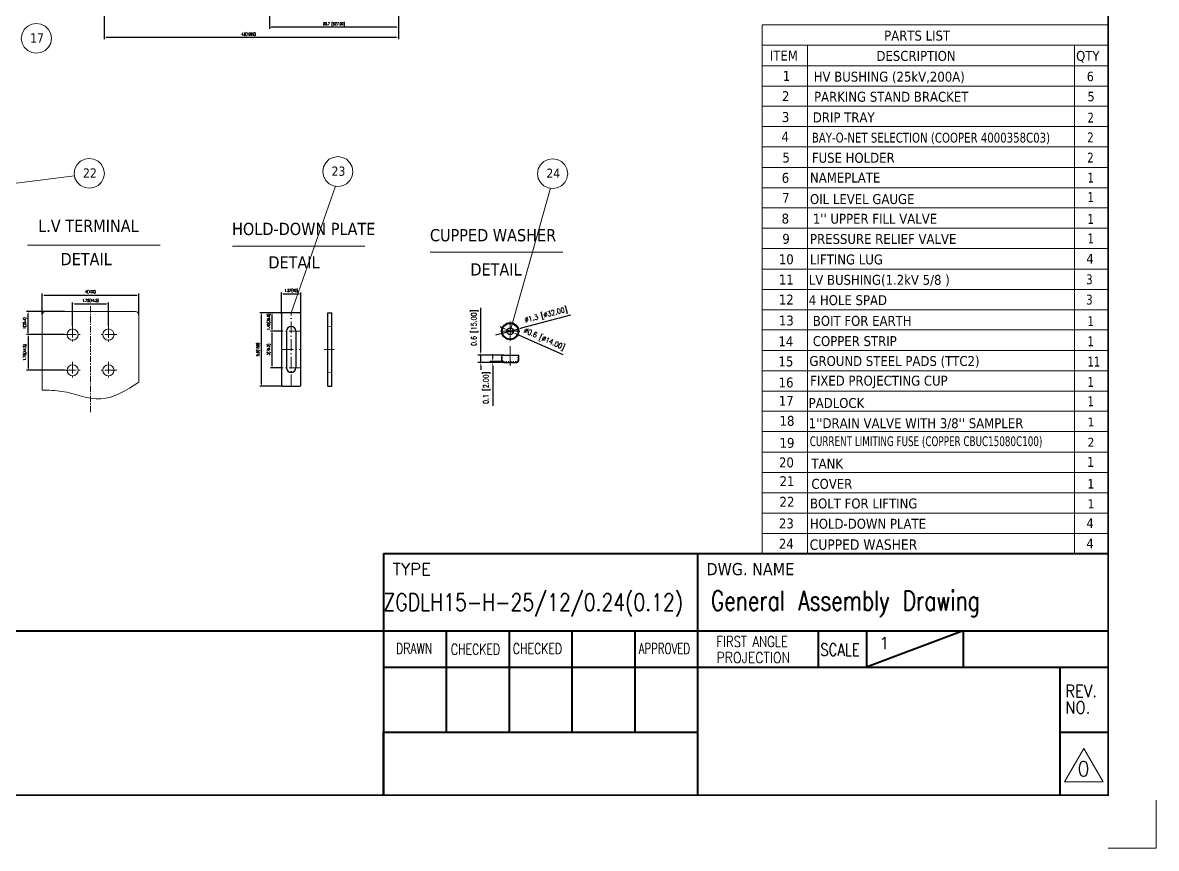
# Model space of a CAD drawing. Header units: millimetres. Extents: x 13152 to 36426, y -6229 to 3790.
# Drawn here: x 31795 to 36426, y -2071 to 1302 of the extents above; entities that cross this region are included whole.
import ezdxf

# ---------------------------------------------------------------- set-up
doc = ezdxf.new("R2010")
doc.units = ezdxf.units.MM
doc.header["$LTSCALE"] = 4
for name, pattern in [('ACAD_ISO03W100', [1.18, 0.47, -0.71]), ('ACAD_ISO10W100', [18, 12, -3, 0, -3]), ('CENTERX2', [101.6, 63.5, -12.7, 12.7, -12.7]), ('点画线', [18, 12, -2, 2, -2])]:
    doc.linetypes.add(name, pattern=pattern)
doc.layers.add('1', color=12, linetype='Continuous')
doc.layers.add('2', color=3, linetype='Continuous')
doc.layers.add('paper', color=254, linetype='Continuous', plot=False)
doc.layers.add('中心线层', color=1, linetype='点画线', lineweight=18, true_color=0xff0000)
doc.layers.add('标注、文本', color=3, linetype='Continuous', lineweight=25)
doc.layers.add('铁心', color=3, linetype='Continuous', lineweight=0)
doc.styles.add('ROMANS', font='romans.shx', dxfattribs={"bigfont": 'whgtxt.shx'})
doc.styles.get("Standard").update_dxf_attribs({"font": 'txt', "bigfont": 'gbcbig.shx'})
doc.styles.add('Tahoma$001', font='tahoma.ttf', dxfattribs={"height": 2.159784})
doc.styles.add('Tahoma_txtstyle_28.93_0_0', font='tahoma.ttf')
doc.styles.add('Tahoma_txtstyle_30.40_0_0', font='tahoma.ttf')
doc.styles.add('TH_GBDIM', font='romans.shx', dxfattribs={"width": 0.8, "bigfont": 'gbcbig.shx'})
doc.dimstyles.new('TH_GBDIM1', dxfattribs={"dimscale": 3, "dimtxt": 3.5, "dimasz": 2.5, "dimexe": 2, "dimexo": 0, "dimgap": 1.5, "dimtad": 1, "dimdec": 1, "dimlfac": 0.03937, "dimzin": 0, "dimdsep": 46, "dimtxsty": 'TH_GBDIM', "dimcen": 2.5, "dimclrd": 3, "dimclre": 256, "dimclrt": 2, "dimadec": 0, "dimazin": 0, "dimtfac": 0.714286, "dimtdec": 1, "dimtmove": 0, "dimatfit": 3, "dimfxl": 0, "dimtzin": 0, "dimlwd": -1, "dimlwe": -1, "dimarcsym": 0})

# ---------------------------------------------------------------- blocks, each defined once
blk = doc.blocks.new('*D214')
at = {"layer": 'Defpoints', "color": 0, "transparency": 16777216}
for p in [(33329.7, 1482), (32802.7, 1347), (32802.7, 1282.7)]:
    blk.add_point(p, dxfattribs=at)
at = {"layer": '标注、文本', "transparency": 16777216}
for p, q in [((33329.7, 1482), (33329.7, 1276.7)), ((32802.7, 1347), (32802.7, 1276.7))]:
    blk.add_line(p, q, dxfattribs=at)
at = {"layer": '标注、文本', "color": 3, "transparency": 16777216}
blk.add_line((33322.2, 1282.7), (32810.2, 1282.7), dxfattribs=at)
for points in [[(32810.2, 1283.9), (32810.2, 1281.4), (32802.7, 1282.7)], [(33322.2, 1283.9), (33322.2, 1281.4), (33329.7, 1282.7)]]:
    blk.add_solid(points, dxfattribs=at)
at = {"layer": '标注、文本', "color": 2, "transparency": 16777216, "insert": (33066.2, 1295.2), "char_height": 10.5, "attachment_point": 5, "style": 'TH_GBDIM'}
blk.add_mtext('20.7 [527.00]', dxfattribs=at)
blk = doc.blocks.new('*D215')
at = {"layer": 'Defpoints', "color": 0, "transparency": 16777216}
for p in [(33329.7, 1482), (32127.9, 1347.4), (32127.9, 1240.8)]:
    blk.add_point(p, dxfattribs=at)
at = {"layer": '标注、文本', "transparency": 16777216}
for p, q in [((33329.7, 1482), (33329.7, 1234.8)), ((32127.9, 1347.4), (32127.9, 1234.8))]:
    blk.add_line(p, q, dxfattribs=at)
at = {"layer": '标注、文本', "color": 3, "transparency": 16777216}
blk.add_line((33322.2, 1240.8), (32135.4, 1240.8), dxfattribs=at)
for points in [[(32135.4, 1242), (32135.4, 1239.5), (32127.9, 1240.8)], [(33322.2, 1242), (33322.2, 1239.5), (33329.7, 1240.8)]]:
    blk.add_solid(points, dxfattribs=at)
at = {"layer": '标注、文本', "color": 2, "transparency": 16777216, "insert": (32717.7, 1253.3), "char_height": 10.5, "width": 13.6, "attachment_point": 5, "style": 'TH_GBDIM'}
blk.add_mtext('43(1092)', dxfattribs=at)
blk = doc.blocks.new('*D222')
at = {"layer": 'Defpoints', "color": 0, "transparency": 16777216}
for p in [(32268.6, 188.7), (31874.6, 108), (32268.6, 108)]:
    blk.add_point(p, dxfattribs=at)
at = {"layer": '标注、文本', "transparency": 16777216}
for p, q in [((31874.6, 108), (31874.6, 194.7)), ((32268.6, 108), (32268.6, 194.7))]:
    blk.add_line(p, q, dxfattribs=at)
at = {"layer": '标注、文本', "color": 3, "transparency": 16777216}
blk.add_line((31882.1, 188.7), (32261.1, 188.7), dxfattribs=at)
for points in [[(31882.1, 190), (31882.1, 187.5), (31874.6, 188.7)], [(32261.1, 190), (32261.1, 187.5), (32268.6, 188.7)]]:
    blk.add_solid(points, dxfattribs=at)
at = {"layer": '标注、文本', "color": 2, "transparency": 16777216, "insert": (32071.6, 201.2), "char_height": 10.5, "attachment_point": 5, "style": 'TH_GBDIM'}
blk.add_mtext('4(102)', dxfattribs=at)
blk = doc.blocks.new('*D223')
at = {"layer": 'Defpoints', "color": 0, "transparency": 16777216}
for p in [(31816.7, 121.2), (31964.8, 121.2), (31964.8, 27.6)]:
    blk.add_point(p, dxfattribs=at)
at = {"layer": '标注、文本', "transparency": 16777216}
for p, q in [((31964.8, 121.2), (31810.7, 121.2)), ((31964.8, 27.6), (31810.7, 27.6))]:
    blk.add_line(p, q, dxfattribs=at)
at = {"layer": '标注、文本', "color": 3, "transparency": 16777216}
blk.add_line((31816.7, 35.1), (31816.7, 113.7), dxfattribs=at)
for points in [[(31815.4, 113.7), (31817.9, 113.7), (31816.7, 121.2)], [(31815.4, 35.1), (31817.9, 35.1), (31816.7, 27.6)]]:
    blk.add_solid(points, dxfattribs=at)
at = {"layer": '标注、文本', "color": 2, "transparency": 16777216, "insert": (31804.2, 74.4), "char_height": 10.5, "attachment_point": 5, "rotation": 90, "style": 'TH_GBDIM'}
blk.add_mtext('1(25.4)', dxfattribs=at)
blk = doc.blocks.new('*D224')
at = {"layer": 'Defpoints', "color": 0, "transparency": 16777216}
for p in [(31964.8, 27.6), (31816.7, -118.5), (31964.8, -118.5)]:
    blk.add_point(p, dxfattribs=at)
at = {"layer": '标注、文本', "transparency": 16777216}
for p, q in [((31964.8, 27.6), (31810.7, 27.6)), ((31964.8, -118.5), (31810.7, -118.5))]:
    blk.add_line(p, q, dxfattribs=at)
at = {"layer": '标注、文本', "color": 3, "transparency": 16777216}
blk.add_line((31816.7, 20.1), (31816.7, -111), dxfattribs=at)
for points in [[(31815.4, 20.1), (31817.9, 20.1), (31816.7, 27.6)], [(31815.4, -111), (31817.9, -111), (31816.7, -118.5)]]:
    blk.add_solid(points, dxfattribs=at)
at = {"layer": '标注、文本', "color": 2, "transparency": 16777216, "insert": (31804.2, -45.4), "char_height": 10.5, "attachment_point": 5, "rotation": 90, "style": 'TH_GBDIM'}
blk.add_mtext('1.75(44.5)', dxfattribs=at)
blk = doc.blocks.new('*D225')
at = {"layer": 'Defpoints', "color": 0, "transparency": 16777216}
for p in [(32144.8, 152.9), (31998.7, 62.9), (32144.8, 62.8)]:
    blk.add_point(p, dxfattribs=at)
at = {"layer": '标注、文本', "transparency": 16777216}
for p, q in [((31998.7, 62.9), (31998.7, 158.9)), ((32144.8, 62.8), (32144.8, 158.9))]:
    blk.add_line(p, q, dxfattribs=at)
at = {"layer": '标注、文本', "color": 3, "transparency": 16777216}
blk.add_line((32006.2, 152.9), (32137.3, 152.9), dxfattribs=at)
for points in [[(32006.2, 154.1), (32006.2, 151.6), (31998.7, 152.9)], [(32137.3, 154.1), (32137.3, 151.6), (32144.8, 152.9)]]:
    blk.add_solid(points, dxfattribs=at)
at = {"layer": '标注、文本', "color": 2, "transparency": 16777216, "insert": (32071.8, 165.4), "char_height": 10.5, "attachment_point": 5, "style": 'TH_GBDIM'}
blk.add_mtext('1.75(44.5)', dxfattribs=at)
blk = doc.blocks.new('*D226')
at = {"layer": 'Defpoints', "color": 0, "transparency": 16777216}
for p in [(32931.5, 193.7), (32851.5, 112.9), (32931.5, 112.9)]:
    blk.add_point(p, dxfattribs=at)
at = {"layer": '标注、文本', "transparency": 16777216}
for p, q in [((32851.5, 112.9), (32851.5, 199.7)), ((32931.5, 112.9), (32931.5, 199.7))]:
    blk.add_line(p, q, dxfattribs=at)
at = {"layer": '标注、文本', "color": 3, "transparency": 16777216}
blk.add_line((32859, 193.7), (32924, 193.7), dxfattribs=at)
for points in [[(32859, 195), (32859, 192.5), (32851.5, 193.7)], [(32924, 195), (32924, 192.5), (32931.5, 193.7)]]:
    blk.add_solid(points, dxfattribs=at)
at = {"layer": '标注、文本', "color": 2, "transparency": 16777216, "insert": (32891.5, 206.2), "char_height": 10.5, "attachment_point": 5, "style": 'TH_GBDIM'}
blk.add_mtext('1.57(40)', dxfattribs=at)
blk = doc.blocks.new('*D227')
at = {"layer": 'Defpoints', "color": 0, "transparency": 16777216}
for p in [(32769.6, 116.9), (32855.5, 116.9), (32855.5, -183.1)]:
    blk.add_point(p, dxfattribs=at)
at = {"layer": '标注、文本', "transparency": 16777216}
for p, q in [((32855.5, 116.9), (32763.6, 116.9)), ((32855.5, -183.1), (32763.6, -183.1))]:
    blk.add_line(p, q, dxfattribs=at)
at = {"layer": '标注、文本', "color": 3, "transparency": 16777216}
blk.add_line((32769.6, -175.6), (32769.6, 109.4), dxfattribs=at)
for points in [[(32768.4, 109.4), (32770.9, 109.4), (32769.6, 116.9)], [(32768.4, -175.6), (32770.9, -175.6), (32769.6, -183.1)]]:
    blk.add_solid(points, dxfattribs=at)
at = {"layer": '标注、文本', "color": 2, "transparency": 16777216, "insert": (32757.1, -33.1), "char_height": 10.5, "attachment_point": 5, "rotation": 90, "style": 'TH_GBDIM'}
blk.add_mtext('5.9(150)', dxfattribs=at)
blk = doc.blocks.new('*D228')
at = {"layer": 'Defpoints', "color": 0, "transparency": 16777216}
for p in [(32813.2, 41.9), (32851.5, 41.9), (32851.5, -108.1)]:
    blk.add_point(p, dxfattribs=at)
at = {"layer": '标注、文本', "transparency": 16777216}
for p, q in [((32851.5, 41.9), (32807.2, 41.9)), ((32851.5, -108.1), (32807.2, -108.1))]:
    blk.add_line(p, q, dxfattribs=at)
at = {"layer": '标注、文本', "color": 3, "transparency": 16777216}
blk.add_line((32813.2, -100.6), (32813.2, 34.4), dxfattribs=at)
for points in [[(32812, 34.4), (32814.5, 34.4), (32813.2, 41.9)], [(32812, -100.6), (32814.5, -100.6), (32813.2, -108.1)]]:
    blk.add_solid(points, dxfattribs=at)
at = {"layer": '标注、文本', "color": 2, "transparency": 16777216, "insert": (32800.7, -33.1), "char_height": 10.5, "attachment_point": 5, "rotation": 90, "style": 'TH_GBDIM'}
blk.add_mtext('3(76.2)', dxfattribs=at)
blk = doc.blocks.new('*D229')
at = {"layer": 'Defpoints', "color": 0, "transparency": 16777216}
for p in [(32813.2, 116.9), (32851.5, 116.9), (32851.5, 41.9)]:
    blk.add_point(p, dxfattribs=at)
at = {"layer": '标注、文本', "transparency": 16777216}
for p, q in [((32851.5, 116.9), (32807.2, 116.9)), ((32851.5, 41.9), (32807.2, 41.9))]:
    blk.add_line(p, q, dxfattribs=at)
at = {"layer": '标注、文本', "color": 3, "transparency": 16777216}
blk.add_line((32813.2, 49.4), (32813.2, 109.4), dxfattribs=at)
for points in [[(32812, 109.4), (32814.5, 109.4), (32813.2, 116.9)], [(32812, 49.4), (32814.5, 49.4), (32813.2, 41.9)]]:
    blk.add_solid(points, dxfattribs=at)
at = {"layer": '标注、文本', "color": 2, "transparency": 16777216, "insert": (32800.7, 79.4), "char_height": 10.5, "attachment_point": 5, "rotation": 90, "style": 'TH_GBDIM'}
blk.add_mtext('1.45(36.8)', dxfattribs=at)
blk = doc.blocks.new('*D230')
at = {"layer": 'Defpoints', "color": 0, "transparency": 16777216}
for p in [(33228.4, 4.8), (33197.5, -3.3)]:
    blk.add_point(p, dxfattribs=at)
at = {"layer": '标注、文本', "color": 3, "transparency": 16777216}
for p, q in [((33336.3, 33.3), (33235.7, 6.7)), ((33197.5, -3.3), (33228.4, 4.8)), ((33190.2, -5.2), (33183, -7.1))]:
    blk.add_line(p, q, dxfattribs=at)
for points in [[(33235.4, 8), (33236, 5.5), (33228.4, 4.8)], [(33189.9, -4), (33190.6, -6.4), (33197.5, -3.3)]]:
    blk.add_solid(points, dxfattribs=at)
at = {"layer": '标注、文本', "color": 2, "transparency": 16777216, "insert": (33286.5, 33.1), "char_height": 10.5, "attachment_point": 5, "rotation": 14.7739, "style": 'TH_GBDIM'}
blk.add_mtext('∅1.3 [∅32.00]', dxfattribs=at)
blk = doc.blocks.new('*D231')
at = {"layer": 'Defpoints', "color": 0, "transparency": 16777216}
for p in [(33206.6, 3.6), (33219.4, -2.1)]:
    blk.add_point(p, dxfattribs=at)
at = {"layer": '标注、文本', "color": 3, "transparency": 16777216}
for p, q in [((33199.7, 6.6), (33192.8, 9.6)), ((33206.6, 3.6), (33219.4, -2.1)), ((33321.5, -47.2), (33226.2, -5.1))]:
    blk.add_line(p, q, dxfattribs=at)
for points in [[(33200.2, 7.8), (33199.2, 5.5), (33206.6, 3.6)], [(33226.7, -4), (33225.7, -6.2), (33219.4, -2.1)]]:
    blk.add_solid(points, dxfattribs=at)
at = {"layer": '标注、文本', "color": 2, "transparency": 16777216, "insert": (33282.3, -16.2), "char_height": 10.5, "attachment_point": 5, "rotation": 336.167, "style": 'TH_GBDIM'}
blk.add_mtext('∅0.6 [∅14.00]', dxfattribs=at)
blk = doc.blocks.new('*D232')
at = {"layer": 'Defpoints', "color": 0, "transparency": 16777216}
for p in [(33153, -48), (33199.5, -48), (33199.5, -63)]:
    blk.add_point(p, dxfattribs=at)
at = {"layer": '标注、文本', "color": 3, "transparency": 16777216}
for p, q in [((33153, -40.5), (33153, 48.4)), ((33153, -63), (33153, -48)), ((33153, -70.5), (33153, -78))]:
    blk.add_line(p, q, dxfattribs=at)
at = {"layer": '标注、文本', "transparency": 16777216}
for p, q in [((33199.5, -48), (33147, -48)), ((33199.5, -63), (33147, -63))]:
    blk.add_line(p, q, dxfattribs=at)
at = {"layer": '标注、文本', "color": 3, "transparency": 16777216}
for points in [[(33151.7, -40.5), (33154.2, -40.5), (33153, -48)], [(33151.7, -70.5), (33154.2, -70.5), (33153, -63)]]:
    blk.add_solid(points, dxfattribs=at)
at = {"layer": '标注、文本', "color": 2, "transparency": 16777216, "insert": (33140.5, 7.7), "char_height": 10.5, "attachment_point": 5, "rotation": 90, "style": 'TH_GBDIM'}
blk.add_mtext('0.6 [15.00]', dxfattribs=at)
blk = doc.blocks.new('*D233')
at = {"layer": 'Defpoints', "color": 0, "transparency": 16777216}
for p in [(33177.5, -63), (33199.5, -61), (33199.5, -63)]:
    blk.add_point(p, dxfattribs=at)
at = {"layer": '标注、文本', "color": 3, "transparency": 16777216}
for p, q in [((33177.5, -53.5), (33177.5, -46)), ((33177.5, -61), (33177.5, -63)), ((33177.5, -70.5), (33177.5, -151.4))]:
    blk.add_line(p, q, dxfattribs=at)
at = {"layer": '标注、文本', "transparency": 16777216}
for p, q in [((33199.5, -61), (33171.5, -61)), ((33199.5, -63), (33171.5, -63))]:
    blk.add_line(p, q, dxfattribs=at)
at = {"layer": '标注、文本', "color": 3, "transparency": 16777216}
for points in [[(33176.2, -53.5), (33178.7, -53.5), (33177.5, -61)], [(33176.2, -70.5), (33178.7, -70.5), (33177.5, -63)]]:
    blk.add_solid(points, dxfattribs=at)
at = {"layer": '标注、文本', "color": 2, "transparency": 16777216, "insert": (33165, -114.7), "char_height": 10.5, "attachment_point": 5, "rotation": 90, "style": 'TH_GBDIM'}
blk.add_mtext('0.1 [2.00]', dxfattribs=at)
blk = doc.blocks.new('222')
at = {"layer": '标注、文本', "color": 1, "linetype": 'ACAD_ISO10W100', "lineweight": 18}
for p, q in [((33192.97, 0.76), (33232.97, 0.76)), ((33212.97, -19.24), (33212.97, 20.76)), ((33212.97, -69.96), (33212.97, -29.96))]:
    blk.add_line(p, q, dxfattribs=at)
at = {"layer": '标注、文本'}
for p, q in [((33195.47, -47.95), (33230.47, -47.95)), ((33195.47, -47.95), (33195.47, -58.95)), ((33199.47, -62.95), (33226.47, -62.95)), ((33230.47, -58.95), (33230.47, -47.95))]:
    blk.add_line(p, q, dxfattribs=at)
at = {"layer": '标注、文本', "color": 2, "linetype": 'ACAD_ISO03W100', "lineweight": 18}
for p, q in [((33197.47, -47.95), (33197.47, -58.95)), ((33199.47, -60.95), (33226.47, -60.95)), ((33228.47, -58.95), (33228.47, -47.95))]:
    blk.add_line(p, q, dxfattribs=at)
at = {"layer": '标注、文本'}
for radius in [17.5, 16, 7]:
    blk.add_circle((33212.97, 0.76), radius, dxfattribs=at)
for centre, start, end in [((33199.47, -58.95), 180, 270), ((33226.47, -58.95), 270, 0)]:
    blk.add_arc(centre, 4, start, end, dxfattribs=at)
at = {"layer": '标注、文本', "color": 2, "linetype": 'ACAD_ISO03W100', "lineweight": 18}
for centre, start, end in [((33199.47, -58.95), 180, 270), ((33226.47, -58.95), 270, 0)]:
    blk.add_arc(centre, 2, start, end, dxfattribs=at)
at = {"layer": '标注、文本'}
for base, p1, p2, picture, middle in [((33152.98, -47.95), (33199.47, -62.95), (33199.47, -47.95), '*D232', (33140.48, 7.75)), ((33177.47, -62.95), (33199.47, -60.95), (33199.47, -62.95), '*D233', (33164.97, -114.65))]:
    dim = blk.add_linear_dim(base=base, p1=p1, p2=p2, angle=90, dimstyle='TH_GBDIM1', dxfattribs=at)
    dim.commit()
    dim.dimension.update_dxf_attribs({"geometry": picture, "text_midpoint": middle})
for p1, p2, picture, middle in [((33197.5, -3.32), (33228.44, 4.84), '*D230', (33286.46, 33.06)), ((33206.56, 3.58), (33219.37, -2.07), '*D231', (33282.32, -16.22))]:
    dim = blk.add_diameter_dim_2p(p1=p1, p2=p2, dimstyle='TH_GBDIM1', dxfattribs=at)
    dim.commit()
    dim.dimension.update_dxf_attribs({"geometry": picture, "text_midpoint": middle})

msp = doc.modelspace()

# ---------------------------------------------------------------- linework, layer by layer
at = {"layer": '1', "color": 1, "linetype": 'CENTERX2', "lineweight": 13, "ltscale": 0.1}
msp.add_line((32071.78, 142.97), (32071.7, -288.99), dxfattribs=at)
at = {"layer": '1', "color": 0, "lineweight": 40}
for p, q in [((33268.63, -867.22), (34816.24, -867.22)), ((33268.74, -867.22), (36228.84, -867.22)), ((33268.74, -867.22), (33268.74, -1853.92)), ((34551.45, -867.22), (34551.45, -1853.92)), ((28650.99, -1182.96), (36228.84, -1182.96)), ((33525.29, -1182.96), (33525.29, -1596.74)), ((33781.83, -1182.96), (33781.83, -1596.74)), ((34038.37, -1182.96), (34038.37, -1596.74)), ((34294.91, -1182.96), (34294.91, -1596.74)), ((35044.8, -1182.96), (35044.8, -1330.97)), ((35636.82, -1182.96), (35242.14, -1330.97)), ((35242.14, -1182.96), (35242.14, -1330.97)), ((35636.82, -1182.96), (35636.82, -1330.97)), ((33268.74, -1330.97), (34551.45, -1330.97)), ((34551.45, -1330.97), (36228.84, -1330.97)), ((36031.5, -1330.97), (36031.5, -1853.92)), ((33268.74, -1596.74), (34551.45, -1596.74)), ((33268.74, -1853.28), (33268.74, -1596.74)), ((36031.5, -1596.74), (36228.84, -1596.74))]:
    msp.add_line(p, q, dxfattribs=at)
at = {"layer": '1', "color": 0, "lineweight": 40, "const_width": 6.91}
msp.add_lwpolyline([(28650.99, -1853.92), (36228.84, -1853.92), (36228.84, 3592.67), (28650.99, 3592.67), (28650.99, -1853.92)], dxfattribs=at)
at = {"layer": '2', "lineweight": 13}
for p, q in [((36051.24, -1799.62), (36130.17, -1662.9)), ((36130.17, -1662.9), (36209.11, -1799.62)), ((36209.11, -1799.62), (36051.24, -1799.62))]:
    msp.add_line(p, q, dxfattribs=at)
at = {"layer": 'paper', "lineweight": 13}
for q in [(36426.18, -1873.65), (36228.84, -2070.99)]:
    msp.add_line((36426.18, -2070.99), q, dxfattribs=at)
at = {"layer": '中心线层', "lineweight": 13}
for p, q in [((31998.72, 62.89), (31998.72, -6.79)), ((32144.81, 62.87), (32144.78, -6.82)), ((31964.8, 27.61), (32032.65, 27.61)), ((32178.72, 27.57), (32110.87, 27.6)), ((31998.72, -83.21), (31998.72, -152.9)), ((32144.76, -83.24), (32144.74, -152.92)), ((31964.8, -118.49), (32032.65, -118.49)), ((32178.68, -118.53), (32110.82, -118.51))]:
    msp.add_line(p, q, dxfattribs=at)
at = {"layer": '标注、文本', "lineweight": 13}
for p, q in [((31874.63, -199.35), (31874.64, 108.05)), ((31887.78, 121.18), (32255.5, 121.18)), ((32268.58, -166.96), (32268.63, 108.05)), ((34816.24, -840.03), (34816.24, -451.22))]:
    msp.add_line(p, q, dxfattribs=at)
at = {"layer": '标注、文本'}
for p, q in [((32851.54, 112.87), (32851.54, -179.13)), ((32927.54, 116.87), (32855.54, 116.87)), ((32931.54, -179.13), (32931.54, 112.87)), ((33041.06, -183.13), (33041.06, 116.87)), ((33041.06, 116.87), (33057.06, 116.87)), ((33057.06, -183.13), (33057.06, 116.87)), ((32872.54, 41.87), (32872.54, -108.13)), ((32910.54, 41.87), (32910.54, -108.13)), ((32855.54, -183.13), (32927.54, -183.13)), ((33041.06, -183.13), (33057.06, -183.13))]:
    msp.add_line(p, q, dxfattribs=at)
at = {"layer": '标注、文本', "color": 1, "linetype": 'ACAD_ISO10W100', "lineweight": 18}
for p, q in [((32891.54, -183.13), (32891.54, 116.87)), ((32931.54, 41.87), (32851.54, 41.87)), ((32851.54, -33.13), (32931.54, -33.13)), ((33026.65, -33.13), (33066.65, -33.13)), ((32931.54, -108.13), (32851.54, -108.13))]:
    msp.add_line(p, q, dxfattribs=at)
at = {"layer": '标注、文本', "color": 2, "linetype": 'ACAD_ISO03W100', "lineweight": 18}
for p, q in [((33041.06, 60.87), (33057.06, 60.87)), ((33041.06, -127.13), (33057.06, -127.13))]:
    msp.add_line(p, q, dxfattribs=at)
at = {"layer": '标注、文本', "lineweight": 13}
for centre in [(31998.72, 27.61), (32144.8, 27.58), (31998.72, -118.49), (32144.75, -118.52)]:
    msp.add_circle(centre, 22.98, dxfattribs=at)
for centre, start, end in [((31887.78, 108.05), 90, 180), ((32255.5, 108.05), 0, 90)]:
    msp.add_arc(centre, 13.13, start, end, dxfattribs=at)
at = {"layer": '标注、文本'}
for centre, radius, start, end in [((32855.54, 112.87), 4, 90, 180), ((32927.54, 112.87), 4, 0, 90), ((32891.54, 41.87), 19, 0, 180), ((32891.54, -108.13), 19, 180, 0), ((32855.54, -179.13), 4, 180, 270), ((32927.54, -179.13), 4, 270, 0)]:
    msp.add_arc(centre, radius, start, end, dxfattribs=at)
at = {"layer": '标注、文本', "lineweight": 13}
msp.add_open_spline([(31874.6, -199.35), (31901.4, -199.74), (31981.96, -200.9), (32118.84, -263.61), (32217.9, -199.67), (32268.58, -166.96)], degree=3, knots=[0, 0, 0, 0, 73.6094398, 221.2812779, 375.9462142, 375.9462142, 375.9462142, 375.9462142], dxfattribs=at)
at = {"layer": '铁心', "lineweight": 13}
for p, q in [((32355.65, 392.08), (31814.16, 392.08)), ((33192.82, 389.15), (32651.32, 389.15)), ((34001.16, 363.51), (33459.66, 363.51))]:
    msp.add_line(p, q, dxfattribs=at)
for points in [[(31912.31, 1236.6), (31909, 1256.48), (31899.96, 1273.64), (31886.11, 1287.5), (31868.94, 1295.03), (31850.57, 1298.34), (31831.89, 1295.03), (31815.03, 1287.5), (31801.17, 1273.64), (31791.84, 1256.48), (31788.82, 1236.6), (31791.84, 1217.92), (31801.17, 1201.06), (31815.03, 1187.2), (31831.89, 1179.37), (31850.57, 1176.36), (31868.94, 1179.37), (31886.11, 1187.2), (31899.96, 1201.06), (31909, 1217.92)], [(32128.5, 685.21), (32125.19, 705.09), (32116.15, 722.26), (32102.3, 736.11), (32085.13, 743.64), (32066.76, 746.95), (32048.09, 743.64), (32031.22, 736.11), (32017.36, 722.26), (32008.03, 705.09), (32005.02, 685.21), (32008.03, 666.54), (32017.36, 649.67), (32031.22, 635.82), (32048.09, 627.98), (32066.76, 624.97), (32085.13, 627.98), (32102.3, 635.82), (32116.15, 649.67), (32125.19, 666.54)], [(33143.91, 692.64), (33140.6, 712.52), (33131.57, 729.69), (33117.71, 743.54), (33100.54, 751.07), (33082.17, 754.38), (33063.5, 751.07), (33046.63, 743.54), (33032.78, 729.69), (33023.44, 712.52), (33020.43, 692.64), (33023.44, 673.97), (33032.78, 657.1), (33046.63, 643.24), (33063.5, 635.41), (33082.17, 632.4), (33100.54, 635.41), (33117.71, 643.24), (33131.57, 657.1), (33140.6, 673.97)], [(34021.57, 684.19), (34018.25, 704.07), (34009.22, 721.23), (33995.36, 735.09), (33978.2, 742.62), (33959.82, 745.93), (33941.15, 742.62), (33924.28, 735.09), (33910.43, 721.23), (33901.09, 704.07), (33898.08, 684.19), (33901.09, 665.51), (33910.43, 648.65), (33924.28, 634.79), (33941.15, 626.96), (33959.82, 623.95), (33978.2, 626.96), (33995.36, 634.79), (34009.22, 648.65), (34018.25, 665.51)]]:
    msp.add_lwpolyline(points, close=True, dxfattribs=at)
for points in [[(34816.24, -867.22), (34816.24, 1292.73)], [(34816.24, 1292.73), (36228.84, 1292.73), (36228.84, 1209.88)], [(34816.24, 1292.73), (34816.24, 1209.88), (34816.24, 1209.88)], [(34816.24, 1209.88), (36228.84, 1209.88), (36228.84, 1125.31)], [(34816.24, 1209.88), (34816.24, 1125.31), (36228.84, 1125.31)], [(35000.85, 1209.88), (35000.85, 1125.31), (35000.85, 1125.31)], [(36091.93, 1209.88), (36091.93, -867.22)], [(34816.24, 378.97), (36228.84, 378.97), (36228.84, 1125.31)], [(34816.24, 1125.31), (34816.24, 378.97)], [(35000.85, 1125.31), (35000.85, 378.97)], [(36228.84, 1042.8), (34816.24, 1042.8), (34816.24, 1042.8)], [(36228.84, 959.95), (34816.24, 959.95), (34816.24, 959.95)], [(34816.24, 877.1), (36228.84, 877.1), (36228.84, 794.6)], [(34816.24, 877.1), (34816.24, 794.6), (36228.84, 794.6)], [(36228.84, 877.1), (34816.24, 877.1), (34816.24, 877.1)], [(34816.24, 211.9), (34816.24, 877.1), (34816.24, 877.1)], [(35000.85, 877.1), (35000.85, 794.6), (35000.85, 794.6)], [(34816.24, 794.6), (34816.24, -867.22)], [(36228.84, 794.6), (34816.24, 794.6), (34816.24, 794.6)], [(35000.85, 794.6), (35000.85, -867.22)], [(36228.84, 710.03), (34816.24, 710.03), (34816.24, 710.03)], [(36228.84, 710.03), (34816.24, 710.03), (34816.24, 710.03)], [(36228.84, -701.52), (36228.84, 711.75)], [(31269.91, 583.96), (32006.52, 675.87), (32006.52, 675.87)], [(32891.54, 116.87), (33072.83, 633.91), (33072.83, 633.91)], [(33786.87, 41.41), (33950.49, 625.46), (33950.49, 625.46)], [(36228.84, 627.18), (34816.24, 627.18), (34816.24, 627.18)], [(36228.84, 627.18), (34816.24, 627.18), (34816.24, 627.18)], [(36228.84, 544.67), (34816.24, 544.67), (34816.24, 544.67)], [(36228.84, 544.67), (34816.24, 544.67)], [(36228.84, 461.82), (34816.24, 461.82), (34816.24, 461.82)], [(36228.84, 461.82), (34816.24, 461.82), (34816.24, 461.82)], [(36228.84, 378.97), (34816.24, 378.97), (34816.24, 378.97)], [(36228.84, 294.75), (34816.24, 294.75), (34816.24, 294.75)], [(36228.84, 211.9), (34816.24, 211.9), (34816.24, 211.9)], [(36228.84, 129.05), (34816.24, 129.05), (34816.24, 129.05)], [(36228.84, 46.54), (34816.24, 46.54)], [(34816.24, -867.22), (34816.24, 46.54), (36228.84, 46.54)], [(34816.24, 46.54), (34816.24, -867.22)], [(35000.85, 46.54), (35000.85, -867.22)], [(36228.84, -37.68), (34816.24, -37.68)], [(36228.84, -120.53), (34816.24, -120.53)], [(36228.84, -203.38), (34816.24, -203.38)], [(36228.84, -285.89), (34816.24, -285.89)], [(36228.84, -368.74), (34816.24, -368.74), (34816.24, -368.74)], [(36228.84, -453.31), (34816.24, -453.31), (34816.24, -453.31)], [(36228.84, -535.82), (34816.24, -535.82), (34816.24, -535.82)], [(36228.84, -618.67), (34816.24, -618.67), (34816.24, -618.67)], [(36228.84, -701.52), (34816.24, -701.52), (34816.24, -701.52)], [(36228.84, -784.37), (34816.24, -784.37), (34816.24, -784.37)], [(36228.84, -867.22), (34816.24, -867.22), (34816.24, -867.22)]]:
    msp.add_lwpolyline(points, dxfattribs=at)

# ---------------------------------------------------------------- block references
at = {"layer": '标注、文本', "xscale": 2, "yscale": 2, "zscale": 2}
msp.add_blockref('222', (-32639.83, 39.7), dxfattribs=at)

# ---------------------------------------------------------------- texts
at = {"layer": '1', "color": 4, "lineweight": 13}
for s, height, width, p in [('ZGDLH15-H-25/12/0.24(0.12)', 70.4, 0.8, (33268.74, -1100.78)), ('General Assembly Drawing', 80, 0.76, (34606.1, -1099.02))]:
    msp.add_text(s, height=height, dxfattribs=dict(at, width=width)).set_placement(p)
at = {"layer": '2', "lineweight": 13, "style": 'ROMANS'}
for s, height, p in [('TYPE', 49.335, (33305.68, -955.45)), ('1', 49.34, (35293.41, -1257.21))]:
    msp.add_text(s, height=height, dxfattribs=at).set_placement(p)
for s, height, width, p in [('DRAWN', 43.415, 0.75, (33320.16, -1276.73)), ('CHECKED', 43.415, 0.75, (33544.16, -1279.48)), ('CHECKED', 43.415, 0.75, (33797.2, -1276.73)), ('APPROVED', 43.415, 0.7, (34311.57, -1276.73)), ('FIRST ANGLE', 43.4148, 0.8, (34629.34, -1248.46)), ('SCALE', 49.335, 0.8, (35053.52, -1284.23)), ('PROJECTION', 43.415, 0.86, (34629.34, -1313.52)), ('REV.', 49.335, 0.9, (36053.94, -1453.07)), ('NO.', 49.335, 0.9, (36053.94, -1520.35))]:
    msp.add_text(s, height=height, dxfattribs=dict(at, width=width)).set_placement(p)
at = {"layer": '2', "color": 4, "lineweight": 13, "style": 'ROMANS'}
msp.add_text('0', height=59.2, dxfattribs=at).set_placement((36103.67, -1775.94))
at = {"layer": '铁心', "lineweight": 13}
for s, height, style, p in [('17', 37.589, 'Tahoma$001', (31824.89, 1220.18)), ('PARTS LIST', 40.487, 'Tahoma_txtstyle_30.40_0_0', (35314.22, 1228.44)), ('ITEM', 40.487, 'Tahoma_txtstyle_30.40_0_0', (34846.84, 1146.62)), ('DESCRIPTION', 40.487, 'Tahoma_txtstyle_30.40_0_0', (35282.88, 1145.59)), ('QTY', 40.309, 'Tahoma$001', (36098.55, 1145.78)), ('1', 40.49, 'Tahoma_txtstyle_30.40_0_0', (34899.78, 1063.77)), (' HV BUSHING (25kV,200A)', 40.487, 'Tahoma_txtstyle_30.40_0_0', (35011.25, 1060.72)), ('6', 38.52, 'Tahoma_txtstyle_28.93_0_0', (36141.86, 1062.57)), ('2', 40.49, 'Tahoma_txtstyle_30.40_0_0', (34896.69, 980.92)), ('PARKING STAND BRACKET', 40.487, 'Tahoma_txtstyle_30.40_0_0', (35027.69, 978.68)), ('5', 38.52, 'Tahoma$001', (36145.3, 980.58)), ('3', 40.49, 'Tahoma_txtstyle_30.40_0_0', (34896.34, 895.67)), ('DRIP TRAY ', 40.487, 'Tahoma_txtstyle_30.40_0_0', (35022.88, 894.44)), ('4', 40.49, 'Tahoma_txtstyle_30.40_0_0', (34894.62, 815.57)), ('5', 40.49, 'Tahoma_txtstyle_30.40_0_0', (34898.52, 730.31)), ('FUSE HOLDER', 40.487, 'Tahoma_txtstyle_30.40_0_0', (35018.86, 729.38)), ('22', 37.589, 'Tahoma$001', (32041.08, 668.79)), ('23', 37.589, 'Tahoma$001', (33056.49, 676.22)), ('24', 37.589, 'Tahoma$001', (33934.14, 667.76)), ('6', 40.49, 'Tahoma_txtstyle_30.40_0_0', (34895.72, 647.46)), ('NAMEPLATE', 40.487, 'Tahoma_txtstyle_30.40_0_0', (35011.25, 648.32)), ('7', 40.49, 'Tahoma_txtstyle_30.40_0_0', (34897.46, 565.64)), ('OIL LEVEL GAUGE ', 40.487, 'Tahoma_txtstyle_30.40_0_0', (35011.25, 560.79)), ('8', 40.49, 'Tahoma_txtstyle_30.40_0_0', (34895.3, 481.07)), ("1'' UPPER FILL VALVE", 40.487, 'Tahoma_txtstyle_30.40_0_0', (35022.88, 480.53)), ('L.V TERMINAL', 50, 'Tahoma$001', (31857.81, 446.78)), ('HOLD-DOWN PLATE', 50, 'Tahoma$001', (32650.07, 434.15)), ('CUPPED WASHER', 50, 'Tahoma$001', (33458.41, 408.51)), ('9', 40.49, 'Tahoma_txtstyle_30.40_0_0', (34898.06, 398.39)), ('PRESSURE RELIEF VALVE', 40.487, 'Tahoma_txtstyle_30.40_0_0', (35011.25, 397.7)), ('DETAIL', 50, 'Tahoma$001', (31949.27, 310.84)), ('DETAIL', 50, 'Tahoma$001', (32798.39, 297.57)), ('10', 40.487, 'Tahoma_txtstyle_30.40_0_0', (34883.97, 314.86)), ('LIFTING LUG', 40.487, 'Tahoma_txtstyle_30.40_0_0', (35011.25, 314.12)), ('4', 39.74, 'Tahoma$001', (36140.49, 317.44)), ('DETAIL', 50, 'Tahoma$001', (33623.53, 268.59)), ('11', 40.487, 'Tahoma_txtstyle_30.40_0_0', (34883.97, 232.01)), ('LV BUSHING(1.2kV 5/8 )', 40.487, 'Tahoma_txtstyle_30.40_0_0', (35006.19, 230.81)), ('12', 40.487, 'Tahoma_txtstyle_30.40_0_0', (34883.97, 150.19)), ('4 HOLE SPAD', 40.487, 'Tahoma_txtstyle_30.40_0_0', (35006.19, 147.96)), ('13', 40.487, 'Tahoma_txtstyle_30.40_0_0', (34883.97, 64.76)), ('BOIT FOR EARTH', 40.487, 'Tahoma_txtstyle_30.40_0_0', (35022.88, 63.19)), ('14', 40.487, 'Tahoma_txtstyle_30.40_0_0', (34882.42, -20.35)), ('COPPER STRIP', 40.487, 'Tahoma_txtstyle_30.40_0_0', (35022.88, -19.32)), ('15', 40.487, 'Tahoma_txtstyle_30.40_0_0', (34882.42, -102.46)), ('GROUND STEEL PADS (TTC2)', 40.487, 'Tahoma_txtstyle_30.40_0_0', (35008.84, -100.77)), ('16', 40.487, 'Tahoma_txtstyle_30.40_0_0', (34882.99, -188.41)), ('FIXED PROJECTING CUP', 40.487, 'Tahoma_txtstyle_30.40_0_0', (35011.83, -181.01)), ('17', 40.487, 'Tahoma_txtstyle_30.40_0_0', (34883.74, -263.31)), ('PADLOCK', 40.487, 'Tahoma_txtstyle_30.40_0_0', (35005.75, -272.29)), ('18', 40.487, 'Tahoma_txtstyle_30.40_0_0', (34886.81, -345.08)), ("1''DRAIN VALVE WITH 3/8'' SAMPLER ", 40.487, 'Tahoma_txtstyle_30.40_0_0', (35005.75, -354.8)), ('1', 36.33, 'Tahoma$001', (36145.64, -347.77)), ('19', 40.487, 'Tahoma_txtstyle_30.40_0_0', (34886.81, -435.08)), ('2', 36.33, 'Tahoma$001', (36145.64, -430.62)), ('20', 40.487, 'Tahoma_txtstyle_30.40_0_0', (34884.64, -515.04)), ('TANK', 40.487, 'Tahoma_txtstyle_30.40_0_0', (35017.14, -519.62)), ('1', 40.49, 'Tahoma_txtstyle_30.40_0_0', (36142.87, -512.77)), ('21', 40.487, 'Tahoma_txtstyle_30.40_0_0', (34886.81, -591.7)), ('COVER', 40.487, 'Tahoma_txtstyle_30.40_0_0', (35017.14, -602.47)), ('1', 38.38, 'Tahoma$001', (36144.14, -601.31)), ('22', 40.487, 'Tahoma_txtstyle_30.40_0_0', (34886.81, -675.72)), ('BOLT FOR LIFTING', 40.487, 'Tahoma_txtstyle_30.40_0_0', (35011.25, -682.61)), ('1', 36.57, 'Tahoma$001', (36145.64, -681.92)), ('23', 40.487, 'Tahoma_txtstyle_30.40_0_0', (34884.29, -764.16)), ('HOLD-DOWN PLATE', 40.487, 'Tahoma_txtstyle_30.40_0_0', (35011.25, -765.46)), ('4', 39.74, 'Tahoma$001', (36140.49, -763.05)), ('24', 40.487, 'Tahoma_txtstyle_30.40_0_0', (34884.29, -847.01)), ('CUPPED WASHER', 42.6179, 'Tahoma_txtstyle_30.40_0_0', (35009.99, -851.75)), ('4', 39.74, 'Tahoma$001', (36140.49, -845.9)), ('DWG. NAME', 49.845, 'Tahoma_txtstyle_30.40_0_0', (34588.39, -955.45))]:
    msp.add_text(s, height=height, dxfattribs=dict(at, style=style)).set_placement(p)
at = {"layer": '铁心', "lineweight": 13, "style": 'Tahoma_txtstyle_30.40_0_0'}
for s, height, width, p in [('2', 40.49, 0.85, (36145.15, 893.41)), ('BAY-O-NET SELECTION (COOPER 4000358C03)', 40, 0.88, (35018.86, 811.89)), ('2', 40.49, 0.85, (36144.14, 812.71)), ('2', 40.49, 0.85, (36144.14, 730.2)), ('1', 40.49, 0.85, (36145.64, 648.32)), ('1', 40.49, 0.85, (36144.99, 568.79)), ('1', 40.49, 0.85, (36145.15, 479.5)), ('1', 40.49, 0.85, (36145.64, 399.94)), ('3', 40.49, 0.85, (36139.99, 232.87)), ('3', 40.49, 0.85, (36139.99, 150.02)), ('1', 40.49, 0.85, (36145.15, 62.16)), ('1', 40.49, 0.85, (36145.15, -20.35)), ('11', 40.487, 0.85, (36145.15, -103.2)), ('1', 40.49, 0.85, (36145.15, -186.05)), ('1', 40.49, 0.85, (36145.64, -265.44)), ('CURRENT LIMITING FUSE (COPPER CBUC15080C100) ', 40, 0.76, (35010.31, -428.08))]:
    msp.add_text(s, height=height, dxfattribs=dict(at, width=width)).set_placement(p)

# ---------------------------------------------------------------- dimensions: what is measured, and where the dimension line sits
at = {"layer": '标注、文本'}
dim = msp.add_linear_dim(base=(32127.86, 1240.78), p1=(33329.75, 1481.97), p2=(32127.86, 1347.43), text='43(1092)', dimstyle='TH_GBDIM1', dxfattribs=at)
dim.commit()
dim.dimension.update_dxf_attribs({"geometry": '*D215', "text_midpoint": (32717.68, 1240.78), "dimtype": 160})
dim = msp.add_linear_dim(base=(32802.75, 1282.65), p1=(33329.75, 1481.97), p2=(32802.75, 1346.97), dimstyle='TH_GBDIM1', dxfattribs=at)
dim.commit()
dim.dimension.update_dxf_attribs({"geometry": '*D214', "text_midpoint": (33066.25, 1295.15)})
for base, p1, p2, text, picture, middle in [((32268.63, 188.74), (31874.64, 108.05), (32268.63, 107.98), '4(102)', '*D222', (32071.64, 201.24)), ((32931.54, 193.74), (32851.54, 112.87), (32931.54, 112.87), '1.57(40)', '*D226', (32891.54, 206.24)), ((32144.81, 152.87), (31998.72, 62.89), (32144.81, 62.84), '1.75(44.5)', '*D225', (32071.76, 165.37))]:
    dim = msp.add_linear_dim(base=base, p1=p1, p2=p2, text=text, dimstyle='TH_GBDIM1', dxfattribs=at)
    dim.commit()
    dim.dimension.update_dxf_attribs({"geometry": picture, "text_midpoint": middle})
for base, p1, p2, text, picture, middle in [((31816.67, 121.18), (31964.8, 27.61), (31964.8, 121.18), '1(25.4)', '*D223', (31804.17, 74.39)), ((32769.63, 116.87), (32855.54, -183.13), (32855.54, 116.87), '5.9(150)', '*D227', (32757.13, -33.13)), ((32813.21, 116.87), (32851.54, 41.87), (32851.54, 116.87), '1.45(36.8)', '*D229', (32800.71, 79.37)), ((31816.67, -118.49), (31964.8, 27.61), (31964.8, -118.49), '1.75(44.5)', '*D224', (31804.17, -45.44)), ((32813.21, 41.87), (32851.54, -108.13), (32851.54, 41.87), '3(76.2)', '*D228', (32800.71, -33.13))]:
    dim = msp.add_linear_dim(base=base, p1=p1, p2=p2, angle=90, text=text, dimstyle='TH_GBDIM1', dxfattribs=at)
    dim.commit()
    dim.dimension.update_dxf_attribs({"geometry": picture, "text_midpoint": middle})

doc.saveas('drawing.dxf')
